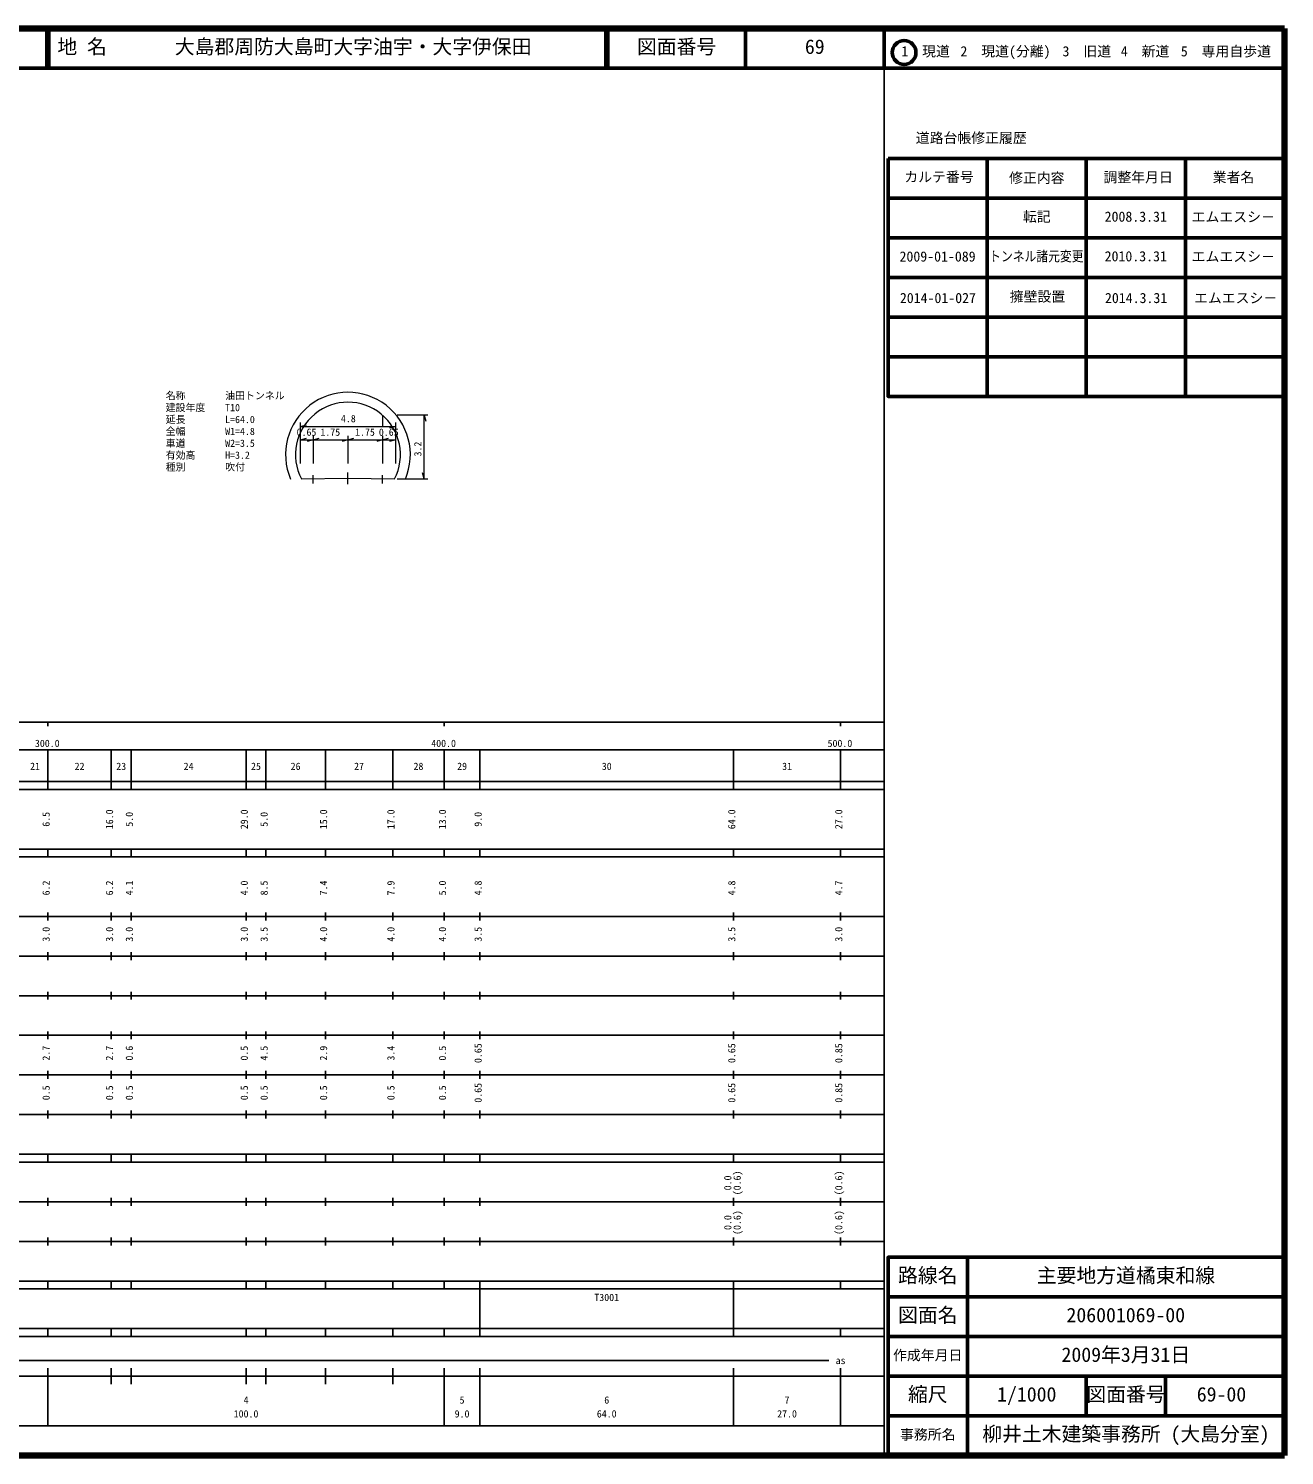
# Model space of a CAD drawing. Units: millimetres on the paper, with parts at other scales. Extents: x 40 to 680, y 20 to 380.
# Drawn here: x 363.1 to 680, y 20 to 380 of the extents above; entities that cross this region are included whole.
import ezdxf
from ezdxf.enums import TextEntityAlignment as Align

# ---------------------------------------------------------------- set-up
doc = ezdxf.new("R2010")
doc.units = ezdxf.units.MM
for name, color, linetype, lineweight in [('M-BMK-HTXT', 7, 'Continuous', 13), ('M-STR-HTXT', 7, 'Continuous', 13), ('M-TTL', 2, 'Continuous', 140), ('M-TTL-BAND', 7, 'Continuous', 25), ('M-TTL-FRAM', 2, 'Continuous', 50), ('M-TTL-LINE', 7, 'Continuous', 50)]:
    doc.layers.add(name, color=color, linetype=linetype, lineweight=lineweight)
doc.layers.add('M-TTL-TXT', color=7, linetype='Continuous')
doc.styles.add('ＭＳ ゴシック', font='')
doc.styles.get('ＭＳ ゴシック').set_extended_font_data('MS Gothic')

msp = doc.modelspace()

# ---------------------------------------------------------------- linework, layer by layer
at = {"layer": 'M-BMK-HTXT'}
for centre, radius, start, end in [((443.706, 272.48), 15.74, 337.00739, 202.99234), ((443.703, 272.479), 13.242, 332.53937, 207.46065)]:
    msp.add_arc(centre, radius, start, end, dxfattribs=at)
at = {"layer": 'M-STR-HTXT'}
for p, q in [((452.454, 282.418), (452.453, 279.806)), ((463.893, 282.418), (456.105, 282.418)), ((462.893, 266.418), (462.893, 282.418)), ((462.893, 282.418), (463.313, 280.918)), ((431.704, 277.204), (431.703, 280.627)), ((431.703, 270.224), (431.704, 277.204)), ((431.704, 279.627), (433.204, 280.047)), ((431.704, 279.627), (455.704, 279.627)), ((434.953, 277.204), (434.953, 270.224)), ((443.704, 277.204), (443.704, 270.224)), ((452.454, 277.204), (452.454, 270.224)), ((455.704, 279.627), (454.203, 279.207)), ((455.704, 280.627), (455.704, 277.204)), ((455.704, 277.204), (455.704, 270.224)), ((455.704, 277.204), (455.704, 270.224)), ((431.704, 276.204), (433.204, 276.624)), ((431.704, 276.204), (434.954, 276.204)), ((434.954, 276.204), (433.453, 275.784)), ((434.954, 276.204), (436.453, 276.624)), ((434.954, 276.204), (443.703, 276.204)), ((443.703, 276.204), (442.203, 275.784)), ((443.703, 276.204), (445.204, 276.624)), ((443.703, 276.204), (452.453, 276.204)), ((452.453, 276.204), (450.954, 275.784)), ((452.453, 276.204), (453.954, 276.624)), ((452.453, 276.204), (455.703, 276.204)), ((455.703, 276.204), (454.203, 275.784)), ((434.954, 265.244), (434.953, 267.298)), ((443.703, 265.017), (443.704, 267.997)), ((452.453, 265.244), (452.454, 267.298)), ((456.105, 266.418), (463.893, 266.418)), ((462.893, 266.418), (462.473, 267.918))]:
    msp.add_line(p, q, dxfattribs=at)
msp.add_lwpolyline([(431.954, 266.373), (443.703, 266.551), (455.453, 266.373)], dxfattribs=at)
at = {"layer": 'M-TTL'}
for p, q in [((680, 380), (40, 380)), ((680, 20), (680, 380)), ((40, 20), (680, 20))]:
    msp.add_line(p, q, dxfattribs=at)
at = {"layer": 'M-TTL-BAND'}
for p, q in [((579, 20), (579, 370)), ((40, 205), (579, 205)), ((368, 205), (368, 204)), ((468, 205), (468, 204)), ((568, 205), (568, 204)), ((68, 198), (579, 198)), ((368, 188), (368, 198)), ((384, 188), (384, 198)), ((389, 188), (389, 198)), ((418, 188), (418, 198)), ((423, 188), (423, 198)), ((438, 188), (438, 198)), ((455, 188), (455, 198)), ((468, 188), (468, 198)), ((477, 188), (477, 198)), ((541, 188), (541, 198)), ((568, 188), (568, 198)), ((40, 190), (579, 190)), ((40, 188), (579, 188)), ((40, 173), (579, 173)), ((368, 171), (368, 173)), ((384, 171), (384, 173)), ((389, 171), (389, 173)), ((418, 171), (418, 173)), ((423, 171), (423, 173)), ((438, 171), (438, 173)), ((455, 171), (455, 173)), ((468, 171), (468, 173)), ((477, 171), (477, 173)), ((541, 171), (541, 173)), ((568, 171), (568, 173)), ((40, 171), (579, 171)), ((40, 156), (579, 156)), ((368, 155), (368, 157)), ((384, 155), (384, 157)), ((389, 155), (389, 157)), ((418, 155), (418, 157)), ((423, 155), (423, 157)), ((438, 155), (438, 157)), ((455, 155), (455, 157)), ((468, 155), (468, 157)), ((477, 155), (477, 157)), ((541, 155), (541, 157)), ((568, 155), (568, 157)), ((46, 146), (579, 146)), ((368, 145), (368, 147)), ((384, 145), (384, 147)), ((389, 145), (389, 147)), ((418, 145), (418, 147)), ((423, 145), (423, 147)), ((438, 145), (438, 147)), ((455, 145), (455, 147)), ((468, 145), (468, 147)), ((477, 145), (477, 147)), ((541, 145), (541, 147)), ((568, 145), (568, 147)), ((368, 135), (368, 137)), ((384, 135), (384, 137)), ((389, 135), (389, 137)), ((418, 135), (418, 137)), ((423, 135), (423, 137)), ((438, 135), (438, 137)), ((455, 135), (455, 137)), ((468, 135), (468, 137)), ((477, 135), (477, 137)), ((541, 135), (541, 137)), ((568, 135), (568, 137)), ((52, 136), (579, 136)), ((46, 126), (579, 126)), ((368, 125), (368, 127)), ((384, 125), (384, 127)), ((389, 125), (389, 127)), ((418, 125), (418, 127)), ((423, 125), (423, 127)), ((438, 125), (438, 127)), ((455, 125), (455, 127)), ((468, 125), (468, 127)), ((477, 125), (477, 127)), ((541, 125), (541, 127)), ((568, 125), (568, 127)), ((52, 116), (579, 116)), ((368, 115), (368, 117)), ((384, 115), (384, 117)), ((389, 115), (389, 117)), ((418, 115), (418, 117)), ((423, 115), (423, 117)), ((438, 115), (438, 117)), ((455, 115), (455, 117)), ((468, 115), (468, 117)), ((477, 115), (477, 117)), ((541, 115), (541, 117)), ((568, 115), (568, 117)), ((46, 106), (579, 106)), ((368, 105), (368, 107)), ((384, 105), (384, 107)), ((389, 105), (389, 107)), ((418, 105), (418, 107)), ((423, 105), (423, 107)), ((438, 105), (438, 107)), ((455, 105), (455, 107)), ((468, 105), (468, 107)), ((477, 105), (477, 107)), ((541, 105), (541, 107)), ((568, 105), (568, 107)), ((40, 96), (579, 96)), ((40, 94), (579, 94)), ((368, 94), (368, 96)), ((384, 94), (384, 96)), ((389, 94), (389, 96)), ((418, 94), (418, 96)), ((423, 94), (423, 96)), ((438, 94), (438, 96)), ((455, 94), (455, 96)), ((468, 94), (468, 96)), ((477, 94), (477, 96)), ((541, 94), (541, 96)), ((568, 94), (568, 96)), ((49, 84), (579, 84)), ((368, 83), (368, 85)), ((384, 83), (384, 85)), ((389, 83), (389, 85)), ((418, 83), (418, 85)), ((423, 83), (423, 85)), ((438, 83), (438, 85)), ((455, 83), (455, 85)), ((468, 83), (468, 85)), ((477, 83), (477, 85)), ((541, 83), (541, 85)), ((568, 83), (568, 85)), ((40, 74), (579, 74)), ((368, 73), (368, 75)), ((384, 73), (384, 75)), ((389, 73), (389, 75)), ((418, 73), (418, 75)), ((423, 73), (423, 75)), ((438, 73), (438, 75)), ((455, 73), (455, 75)), ((468, 73), (468, 75)), ((477, 73), (477, 75)), ((541, 73), (541, 75)), ((568, 73), (568, 75)), ((40, 64), (579, 64)), ((40, 62), (579, 62)), ((368, 62), (368, 64)), ((384, 62), (384, 64)), ((389, 62), (389, 64)), ((418, 62), (418, 64)), ((423, 62), (423, 64)), ((438, 62), (438, 64)), ((455, 62), (455, 64)), ((468, 62), (468, 64)), ((477, 62), (477, 64)), ((477, 52), (477, 62)), ((541, 62), (541, 64)), ((541, 52), (541, 62)), ((568, 62), (568, 64)), ((40, 52), (579, 52)), ((368, 50), (368, 52)), ((384, 50), (384, 52)), ((389, 50), (389, 52)), ((418, 50), (418, 52)), ((423, 50), (423, 52)), ((438, 50), (438, 52)), ((455, 50), (455, 52)), ((468, 50), (468, 52)), ((541, 50), (541, 52)), ((568, 50), (568, 52)), ((40, 50), (579, 50)), ((71, 44), (565, 44)), ((40, 40), (579, 40)), ((368, 27.5), (368, 42)), ((384, 38), (384, 42)), ((389, 38), (389, 42)), ((418, 38), (418, 42)), ((423, 38), (423, 42)), ((438, 38), (438, 42)), ((455, 38), (455, 42)), ((468, 27.5), (468, 42)), ((477, 27.5), (477, 42)), ((541, 27.5), (541, 42)), ((568, 27.5), (568, 42)), ((68, 27.5), (579, 27.5))]:
    msp.add_line(p, q, dxfattribs=at)
msp.add_lwpolyline([(477, 50), (477, 52), (477, 62)], dxfattribs=at)
at = {"layer": 'M-TTL-FRAM'}
msp.add_line((580, 347.197), (680, 347.197), dxfattribs=at)
for points in [[(580, 347.197), (580, 287.197), (680, 287.197)], [(680, 70), (580, 70), (580, 20)]]:
    msp.add_lwpolyline(points, dxfattribs=at)
at = {"layer": 'M-TTL-LINE'}
for p, q in [((367.75, 380), (367.75, 370)), ((368.25, 380), (368.25, 370)), ((508.747, 380), (508.747, 370)), ((509.247, 380), (509.247, 370)), ((543.996, 380), (543.996, 370)), ((579, 380), (579, 370)), ((40, 370), (680, 370)), ((605, 347.197), (605, 287.197)), ((630, 347.197), (630, 287.197)), ((655, 347.197), (655, 287.197)), ((580, 337.197), (680, 337.197)), ((580, 327.197), (680, 327.197)), ((580, 317.197), (680, 317.197)), ((580, 307.197), (680, 307.197)), ((580, 297.197), (680, 297.197)), ((600, 70), (600, 20)), ((680, 60), (580, 60)), ((680, 50), (580, 50)), ((680, 40), (580, 40)), ((630, 40), (630, 30)), ((650, 40), (650, 30)), ((680, 30), (580, 30))]:
    msp.add_line(p, q, dxfattribs=at)
msp.add_circle((584.031, 373.958), 3, dxfattribs=at)

# ---------------------------------------------------------------- texts
at = {"layer": 'M-BMK-HTXT', "style": 'ＭＳ ゴシック'}
for s, p in [('名称\u3000\u3000\u3000\u3000油田トンネル', (397.721, 285.908)), ('建設年度\u3000\u3000T10', (397.721, 282.908)), ('延長\u3000\u3000\u3000\u3000L=64.0', (397.721, 279.908)), ('全幅\u3000\u3000\u3000\u3000W1=4.8', (397.721, 276.908)), ('車道\u3000\u3000\u3000\u3000W2=3.5', (397.721, 273.908)), ('種別\u3000\u3000\u3000\u3000吹付', (397.721, 267.908)), ('有効高\u3000\u3000\u3000H=3.2', (397.721, 270.908))]:
    msp.add_text(s, height=1.833, dxfattribs=at).set_placement(p, align=Align.BOTTOM_LEFT)
at = {"layer": 'M-STR-HTXT', "style": 'ＭＳ ゴシック'}
for s, p in [('4.8', (441.928, 280.127)), ('0.65', (430.753, 276.704)), ('1.75', (436.753, 276.704)), ('1.75', (445.503, 276.704)), ('0.65', (451.503, 276.704))]:
    msp.add_text(s, height=1.833, dxfattribs=at).set_placement(p, align=Align.BOTTOM_LEFT)
msp.add_text('3.2', height=1.833, rotation=90, dxfattribs=at).set_placement((462.793, 272.043), align=Align.BOTTOM_LEFT)
at = {"layer": 'M-TTL-BAND', "style": 'ＭＳ ゴシック'}
for s, p in [('300.0', (364.719, 198.195)), ('400.0', (464.719, 198.195)), ('500.0', (564.719, 198.195)), ('21', (363.5, 192.405)), ('22', (374.75, 192.405)), ('23', (385.25, 192.405)), ('24', (402.25, 192.405)), ('25', (419.25, 192.405)), ('26', (429.25, 192.405)), ('27', (445.25, 192.405)), ('28', (460.25, 192.405)), ('29', (471.25, 192.405)), ('30', (507.75, 192.405)), ('31', (553.25, 192.405)), ('T3001', (505.875, 58.405)), ('as', (566.75, 42.5)), ('4', (417.375, 32.523)), ('5', (471.875, 32.523)), ('6', (508.375, 32.523)), ('7', (553.875, 32.523)), ('100.0', (414.875, 29.033)), ('9.0', (470.625, 29.033)), ('64.0', (506.5, 29.033)), ('27.0', (552, 29.033))]:
    msp.add_text(s, height=1.833, dxfattribs=at).set_placement(p, align=Align.BOTTOM_LEFT)
for s, p in [('6.5', (369, 178.625)), ('16.0', (385, 178)), ('5.0', (390, 178.625)), ('29.0', (419, 178)), ('5.0', (424, 178.625)), ('15.0', (439, 178)), ('17.0', (456, 178)), ('13.0', (469, 178)), ('9.0', (478, 178.625)), ('64.0', (542, 178)), ('27.0', (569, 178)), ('6.2', (369, 161.299)), ('6.2', (385, 161.299)), ('4.1', (390, 161.299)), ('4.0', (419, 161.299)), ('8.5', (424, 161.299)), ('7.4', (439, 161.299)), ('7.9', (456, 161.299)), ('5.0', (469, 161.299)), ('4.8', (478, 161.299)), ('4.8', (542, 161.299)), ('4.7', (569, 161.299)), ('3.0', (369, 149.625)), ('3.0', (385, 149.625)), ('3.0', (390, 149.625)), ('3.0', (419, 149.625)), ('3.5', (424, 149.625)), ('4.0', (439, 149.625)), ('4.0', (456, 149.625)), ('4.0', (469, 149.625)), ('3.5', (478, 149.625)), ('3.5', (542, 149.625)), ('3.0', (569, 149.625)), ('2.7', (369, 119.625)), ('2.7', (385, 119.625)), ('0.6', (390, 119.625)), ('0.5', (419, 119.625)), ('4.5', (424, 119.625)), ('2.9', (439, 119.625)), ('3.4', (456, 119.625)), ('0.5', (469, 119.625)), ('0.65', (478, 119)), ('0.65', (542, 119)), ('0.85', (569, 119)), ('0.5', (369, 109.625)), ('0.5', (385, 109.625)), ('0.5', (390, 109.625)), ('0.5', (419, 109.625)), ('0.5', (424, 109.625)), ('0.5', (439, 109.625)), ('0.5', (456, 109.625)), ('0.5', (469, 109.625)), ('0.65', (478, 109)), ('0.65', (542, 109)), ('0.85', (569, 109)), ('0.0', (541, 86.889)), ('(0.6)', (543.37, 85.639)), ('(0.6)', (569, 85.639)), ('0.0', (541, 76.889)), ('(0.6)', (543.37, 75.639)), ('(0.6)', (569, 75.639))]:
    msp.add_text(s, height=1.833, rotation=90, dxfattribs=at).set_placement(p, align=Align.BOTTOM_LEFT)
at = {"layer": 'M-TTL-TXT', "style": 'ＭＳ ゴシック'}
for s, height, p in [('地 名', 3.666, (370.38, 372.5)), ('大島郡周防大島町大字油宇・大字伊保田', 3.666, (400.024, 372.5)), ('図面番号', 3.666, (516.621, 372.5)), ('69', 3.666, (558.996, 372.5)), ('1\u3000現道', 2.566, (583.323, 372.208)), ('2\u3000現道(分離)', 2.566, (598.244, 372.208)), ('3\u3000旧道', 2.566, (623.996, 372.208)), ('4\u3000新道', 2.566, (638.699, 372.208)), ('5\u3000専用自歩道', 2.566, (653.853, 372.208)), ('道路台帳修正履歴', 2.566, (586.968, 350.363)), ('カルテ番号', 2.566, (584.089, 340.527)), ('修正内容', 2.566, (610.509, 340.273)), ('調整年月日', 2.566, (634.339, 340.447)), ('業者名', 2.566, (661.884, 340.447)), ('転記', 2.566, (614, 330.495)), ('2008.3.31', 2.566, (634.625, 330.495)), ('エムエスシ－', 2.566, (656.577, 330.439)), ('2009-01-089', 2.566, (582.875, 320.439)), ('2010.3.31', 2.566, (634.625, 320.495)), ('エムエスシ－', 2.566, (656.577, 320.439)), ('2014-01-027', 2.566, (582.962, 309.969)), ('擁壁設置', 2.566, (610.675, 310.328)), ('2014.3.31', 2.566, (634.712, 309.969)), ('エムエスシ－', 2.566, (657.175, 309.969)), ('路線名', 3.666, (582.5, 62.5)), ('主要地方道橘東和線', 3.666, (617.5, 62.5)), ('図面名', 3.666, (582.5, 52.5)), ('206001069-00', 3.666, (625, 52.5)), ('作成年月日', 2.566, (581.25, 43.25)), ('2009年3月31日', 3.666, (623.75, 42.5)), ('縮尺', 3.666, (585, 32.5)), ('1/1000', 3.666, (607.5, 32.5)), ('図面番号', 3.666, (630, 32.5)), ('69-00', 3.666, (657.875, 32.5)), ('事務所名', 2.566, (583, 23.25)), ('柳井土木建築事務所 (大島分室)', 3.666, (603.75, 22.5))]:
    msp.add_text(s, height=height, dxfattribs=at).set_placement(p, align=Align.BOTTOM_LEFT)
at = {"layer": 'M-TTL-TXT', "style": 'ＭＳ ゴシック', "width": 0.85}
msp.add_text('トンネル諸元変更', height=2.566, dxfattribs=at).set_placement((605.5, 320.495), align=Align.BOTTOM_LEFT)

doc.saveas('drawing.dxf')
